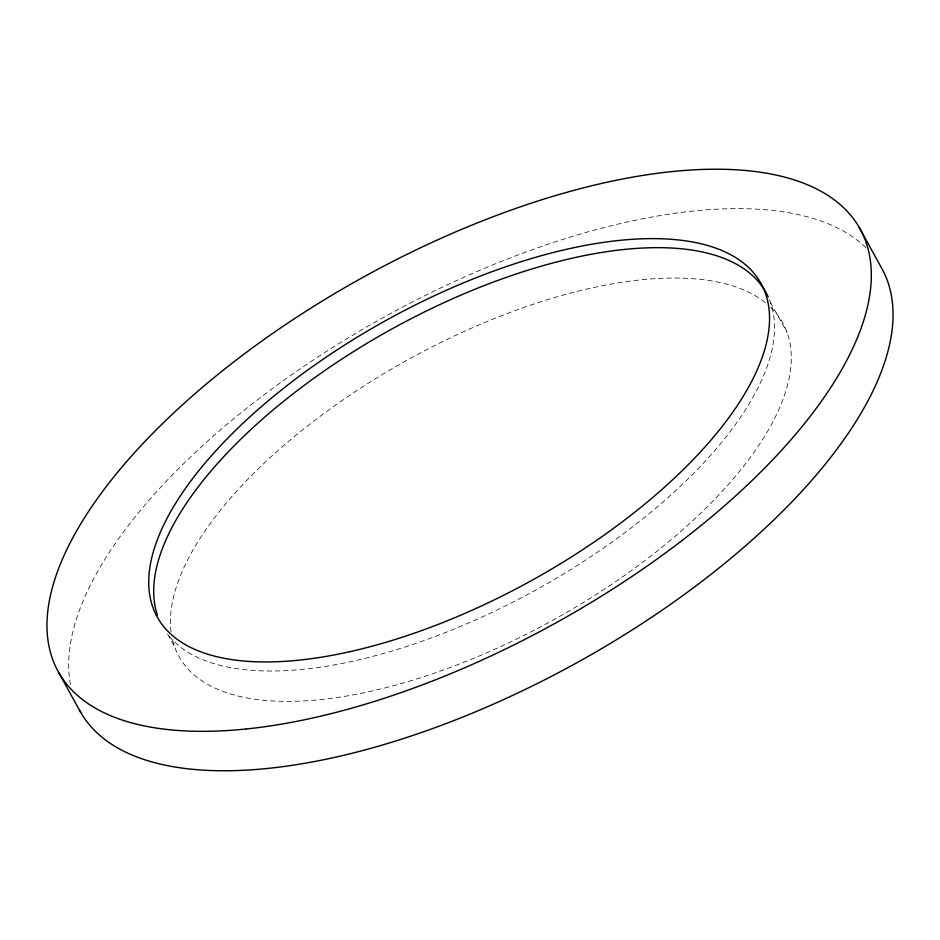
<?xml version="1.0" encoding="UTF-8"?>
<svg xmlns="http://www.w3.org/2000/svg" width="940" height="940" viewBox="0 0 940 940"><rect width="100%" height="100%" fill="white"/><g stroke="black" fill="none" stroke-linecap="round" stroke-linejoin="round"><path stroke-width="0.7" stroke-dasharray="4.7 3.53" d="M770.4 302.292L787.168 332.654M167.59 634.089L174.582 646.743M70.512 684.72A457.968 197.882 -28.9 0 1 387.339 315.299A457.968 197.882 -28.9 0 1 866.163 247.925M770.589 307.18A344.91 149.037 -28.9 0 1 552.861 620.189A344.91 149.037 -28.9 0 1 172.008 637.508M171.08 631.927A344.91 149.037 -28.9 0 1 408.524 359.409A344.91 149.037 -28.9 0 1 766.065 303.173M769.378 299.59A344.91 149.037 -28.9 0 1 538.209 588.652A344.91 149.037 -28.9 0 1 167.473 634.136"/><path stroke-width="1.41" d="M859.207 227.457L880.945 266.854A457.968 197.882 -28.9 0 1 577.301 662.5A457.968 197.882 -28.9 0 1 79.442 710.123M59.056 673.146L80.793 712.543M157.38 615.101A344.91 149.037 -28.9 0 1 409.053 319.764A344.91 149.037 -28.9 0 1 768.227 296.934M246.398 728.958A457.968 197.882 -28.9 0 0 871.251 279.368A457.968 197.882 -28.9 0 0 259.722 342.571A457.968 197.882 -28.9 0 0 246.398 728.958M349.739 651.714A344.91 149.037 -28.9 0 0 765.418 293.257A344.91 149.037 -28.9 0 0 262.213 405.927A344.91 149.037 -28.9 0 0 349.739 651.714"/></g></svg>
